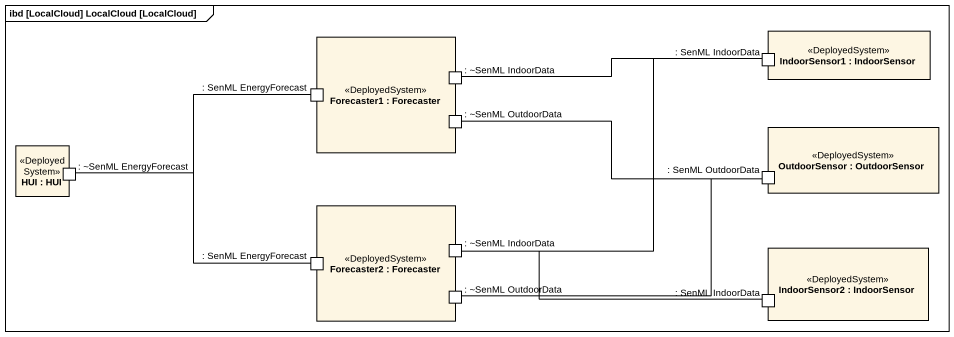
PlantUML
@startuml
mainframe ibd [LocalCloud] LocalCloud [LocalCloud]
rectangle "Forecaster1 : Forecaster" as Forecaster1 <<DeployedSystem>> {
  port ": SenML EnergyForecast" as SenML_EnergyForecast
  port ": ~SenML IndoorData" as SenML_IndoorData_2
  port ": ~SenML OutdoorData" as SenML_OutdoorData
}
rectangle "IndoorSensor1 : IndoorSensor" as IndoorSensor1 <<DeployedSystem>> {
  port ": SenML IndoorData" as SenML_IndoorData
}
rectangle "OutdoorSensor : OutdoorSensor" as OutdoorSensor <<DeployedSystem>> {
  port ": SenML OutdoorData" as SenML_OutdoorData_2
}
rectangle "HUI : HUI" as HUI <<DeployedSystem>> {
  port ": ~SenML EnergyForecast" as SenML_EnergyForecast_2
}
rectangle "Forecaster2 : Forecaster" as Forecaster2 <<DeployedSystem>> {
  port ": SenML EnergyForecast" as SenML_EnergyForecast_3
  port ": ~SenML IndoorData" as SenML_IndoorData_3
  port ": ~SenML OutdoorData" as SenML_OutdoorData_3
}
rectangle "IndoorSensor2 : IndoorSensor" as IndoorSensor2 <<DeployedSystem>> {
  port ": SenML IndoorData" as SenML_IndoorData_4
}
SenML_IndoorData_2 -right- SenML_IndoorData
SenML_OutdoorData -right- SenML_OutdoorData_2
SenML_EnergyForecast_2 -right- SenML_EnergyForecast
SenML_EnergyForecast_2 -right- SenML_EnergyForecast_3
SenML_IndoorData_3 -up- SenML_IndoorData
SenML_IndoorData_3 -right- SenML_IndoorData_4
SenML_OutdoorData_3 -right- SenML_OutdoorData_2
@enduml
